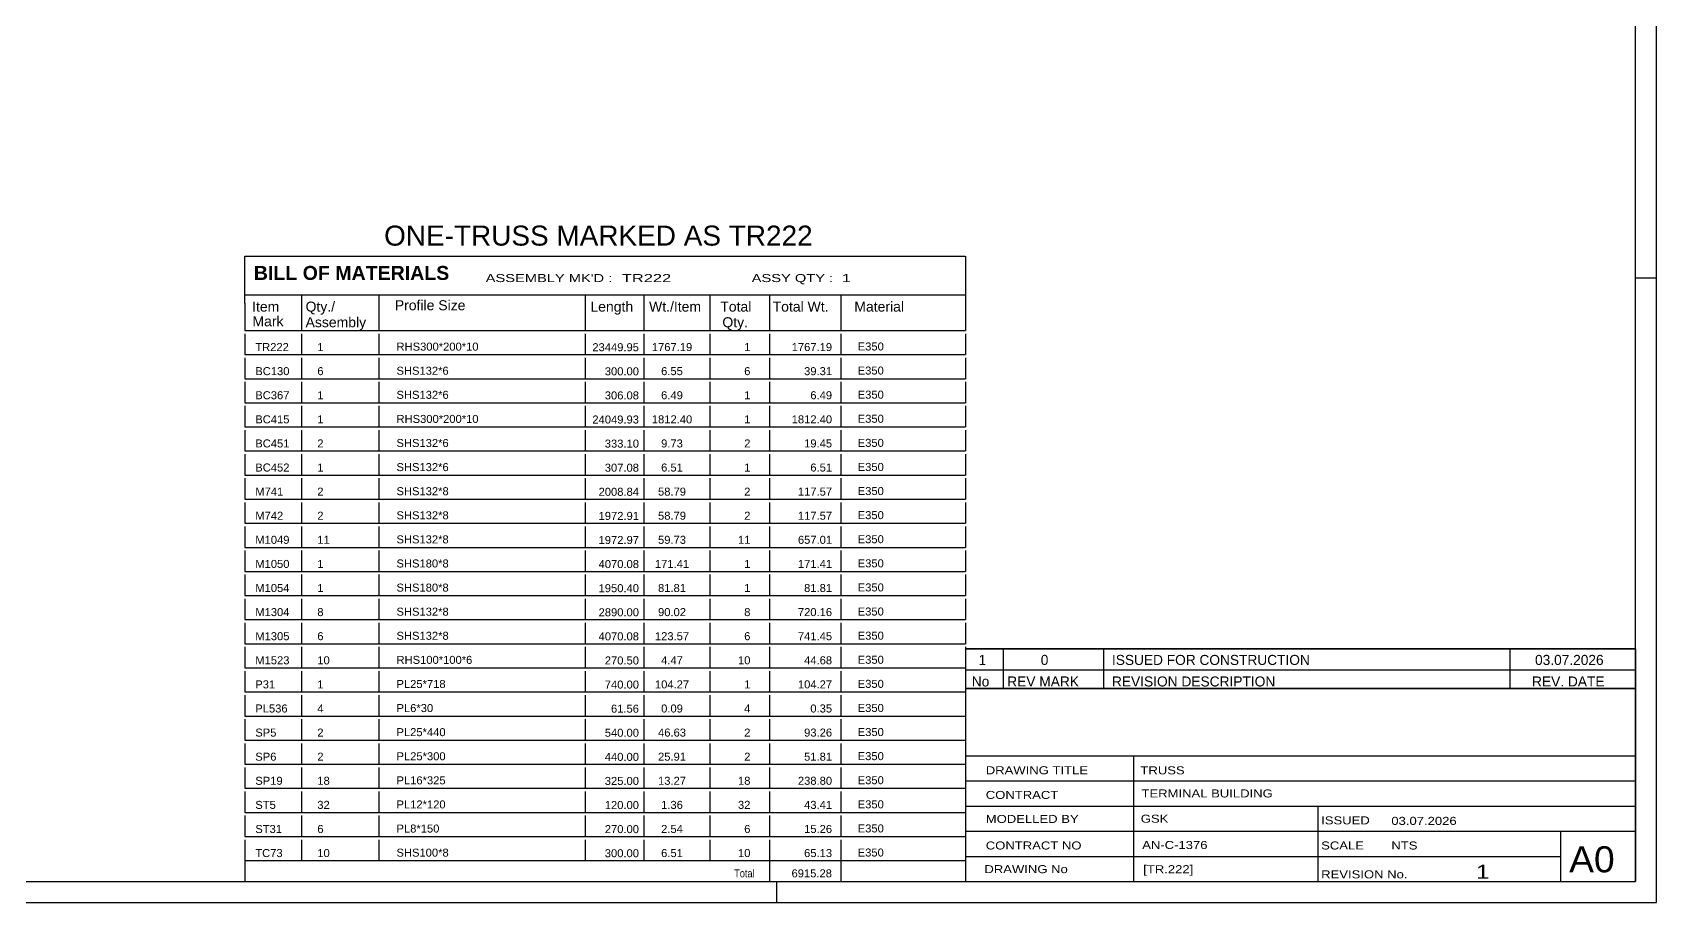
# Model space of a CAD drawing. Header units: millimetres. Extents: x -172 to 1017, y -617 to 224.
# Drawn here: x 629.1 to 1016.8, y -617.4 to -409.7 of the extents above; entities that cross this region are included whole.
import ezdxf

# ---------------------------------------------------------------- set-up
doc = ezdxf.new("R2010")
doc.units = ezdxf.units.MM
doc.styles.add('Arial', font='ARIAL.TTF', dxfattribs={"height": 0.2})
doc.styles.add('Arial Bold', font='ARIALBD.TTF', dxfattribs={"height": 0.2})
doc.styles.add('Arial Narrow', font='ARIALN.TTF', dxfattribs={"height": 0.2})

# ---------------------------------------------------------------- blocks, each defined once
blk = doc.blocks.new('Unknown-761545786-13045')
at = {"color": 2, "linetype": 'Continuous'}
blk.add_line((705.83, -463.1), (823.33, -463.1), dxfattribs=at)
at = {"color": 7, "style": 'Arial'}
blk.add_text('ONE-TRUSS MARKED AS TR222', height=4.7754, dxfattribs=at).set_placement((713.08, -460.6))
blk = doc.blocks.new('Unknown-761545786-1135')
at = {"color": 5, "linetype": 'Continuous'}
for p, q in [((1016.83, -617.35), (1016.83, 223.65)), ((1011.83, -612.35), (1011.83, 218.65)), ((1016.83, -468.35), (1011.83, -468.35)), ((-167.17, -612.35), (1011.83, -612.35)), ((806.83, -617.35), (806.83, -612.35)), ((-172.17, -617.35), (1016.83, -617.35))]:
    blk.add_line(p, q, dxfattribs=at)
blk = doc.blocks.new('Unknown-761545786-13042')
at = {"color": 7, "linetype": 'Continuous'}
for p, q in [((851.83, -556.8), (1011.83, -556.8)), ((1011.83, -556.8), (851.83, -556.8)), ((851.83, -556.8), (851.83, -561.8)), ((860.83, -556.8), (860.83, -561.8)), ((884.83, -556.8), (884.83, -561.8)), ((981.83, -556.8), (981.83, -561.8)), ((1011.83, -556.8), (1011.83, -561.8)), ((851.83, -561.8), (1011.83, -561.8)), ((851.83, -561.8), (851.83, -566.3)), ((851.83, -561.8), (1011.83, -561.8)), ((860.83, -561.8), (860.83, -566.3)), ((884.83, -561.8), (884.83, -566.3)), ((981.83, -561.8), (981.83, -566.3)), ((1011.83, -561.8), (1011.83, -566.3)), ((1011.83, -566.3), (851.83, -566.3))]:
    blk.add_line(p, q, dxfattribs=at)
at = {"color": 7, "linetype": 'Continuous', "style": 'Arial Narrow'}
for s, height, width, p in [('0', 2.39, 1.196471, (869.83, -560.66)), ('ISSUED FOR CONSTRUCTION', 2.3861, 1.196471, (886.83, -560.66)), ('03.07.2026', 2.386, 1.196471, (987.83, -560.66)), ('1', 2.39, 1.196471, (854.98, -560.66)), ('No', 2.386, 1.2, (853.37, -565.8)), ('REV MARK', 2.386, 1.2, (861.83, -565.8)), ('REVISION DESCRIPTION', 2.3861, 1.2, (886.83, -565.8)), ('REV. DATE', 2.386, 1.2, (987.11, -565.8))]:
    blk.add_text(s, height=height, dxfattribs=dict(at, width=width)).set_placement(p)
blk = doc.blocks.new('Unknown-761545786-13043')
at = {"color": 7, "linetype": 'Continuous'}
for p, q in [((851.83, -566.3), (851.83, -612.35)), ((851.83, -566.3), (1011.83, -566.3)), ((1011.83, -566.3), (1011.83, -612.35)), ((851.83, -582.35), (1011.83, -582.35)), ((891.97, -582.35), (891.97, -612.35)), ((851.83, -588.35), (1011.83, -588.35)), ((851.83, -594.35), (1011.83, -594.35)), ((935.97, -594.35), (935.97, -612.35)), ((851.83, -600.35), (1011.83, -600.35)), ((993.97, -612.35), (993.97, -600.35)), ((851.83, -606.35), (993.83, -606.35)), ((851.83, -612.35), (1011.83, -612.35))]:
    blk.add_line(p, q, dxfattribs=at)
at = {"color": 7, "style": 'Arial Narrow'}
for s, height, width, p in [('DRAWING TITLE', 1.9089, 1.425378, (856.71, -586.75)), ('TRUSS', 1.909, 1.425378, (893.63, -586.77)), ('CONTRACT', 1.909, 1.425378, (856.71, -592.64)), ('TERMINAL BUILDING', 1.9089, 1.425378, (893.88, -592.28)), ('MODELLED BY', 1.9089, 1.425378, (856.71, -598.37)), ('GSK', 1.909, 1.425378, (893.71, -598.31)), ('ISSUED', 1.909, 1.425378, (936.77, -598.71)), ('03.07.2026', 1.909, 1.425378, (953.52, -598.83)), ('CONTRACT NO', 1.9089, 1.425378, (856.71, -604.7)), ('AN-C-1376', 1.909, 1.425378, (894.05, -604.58)), ('SCALE', 1.909, 1.425378, (936.77, -604.7)), ('A0', 6.204, 1.25, (995.97, -610.15)), ('DRAWING No', 1.909, 1.425378, (856.38, -610.35)), ('[TR.222]', 1.909, 1.425378, (894.29, -610.36)), ('1', 3.34, 1.5, (973.74, -611.68)), ('REVISION No.', 1.9089, 1.425378, (936.77, -611.59))]:
    blk.add_text(s, height=height, dxfattribs=dict(at, width=width)).set_placement(p)
at = {"color": 7, "linetype": 'Continuous', "style": 'Arial Narrow', "width": 1.425378}
blk.add_text('NTS', height=1.909, dxfattribs=at).set_placement((953.53, -604.7))
blk = doc.blocks.new('Unknown-761545786-13044')
at = {"color": 7, "linetype": 'Continuous'}
for p, q in [((679.83, -463.1), (851.82, -463.1)), ((679.83, -474.35), (679.83, -463.1)), ((851.83, -463.1), (851.83, -474.35)), ((679.83, -472.35), (851.83, -472.35)), ((693.33, -472.35), (693.33, -480.85)), ((711.83, -472.35), (711.83, -480.85)), ((761.1, -472.35), (761.1, -480.85)), ((775.1, -472.35), (775.1, -480.85)), ((790.83, -472.35), (790.83, -480.85)), ((805.1, -472.35), (805.1, -480.85)), ((822.1, -472.35), (822.1, -480.85)), ((679.83, -474.35), (679.83, -479.35)), ((851.83, -474.35), (851.83, -480.85)), ((679.83, -479.35), (679.83, -480.85)), ((679.83, -480.85), (851.83, -480.85)), ((679.83, -481.62), (679.83, -486.6)), ((693.33, -481.62), (693.33, -486.6)), ((711.83, -481.62), (711.83, -486.6)), ((761.1, -481.62), (761.1, -486.6)), ((775.1, -481.62), (775.1, -486.6)), ((790.83, -481.62), (790.83, -486.6)), ((805.1, -481.62), (805.1, -486.6)), ((822.1, -481.62), (822.1, -486.6)), ((851.83, -481.62), (851.83, -486.6)), ((679.83, -486.6), (851.83, -486.6)), ((679.83, -487.37), (679.83, -492.35)), ((693.33, -487.37), (693.33, -492.35)), ((711.83, -487.37), (711.83, -492.35)), ((761.1, -487.37), (761.1, -492.35)), ((775.1, -487.37), (775.1, -492.35)), ((790.83, -487.37), (790.83, -492.35)), ((805.1, -487.37), (805.1, -492.35)), ((822.1, -487.37), (822.1, -492.35)), ((851.83, -487.37), (851.83, -492.35)), ((679.83, -492.35), (851.83, -492.35)), ((679.83, -493.12), (679.83, -498.1)), ((693.33, -493.12), (693.33, -498.1)), ((711.83, -493.12), (711.83, -498.1)), ((761.1, -493.12), (761.1, -498.1)), ((775.1, -493.12), (775.1, -498.1)), ((790.83, -493.12), (790.83, -498.1)), ((805.1, -493.12), (805.1, -498.1)), ((822.1, -493.12), (822.1, -498.1)), ((851.83, -493.12), (851.83, -498.1)), ((679.83, -498.1), (851.83, -498.1)), ((679.83, -498.87), (679.83, -503.85)), ((693.33, -498.87), (693.33, -503.85)), ((711.83, -498.87), (711.83, -503.85)), ((761.1, -498.87), (761.1, -503.85)), ((775.1, -498.87), (775.1, -503.85)), ((790.83, -498.87), (790.83, -503.85)), ((805.1, -498.87), (805.1, -503.85)), ((822.1, -498.87), (822.1, -503.85)), ((851.83, -498.87), (851.83, -503.85)), ((679.83, -503.85), (851.83, -503.85)), ((679.83, -504.62), (679.83, -509.6)), ((693.33, -504.62), (693.33, -509.6)), ((711.83, -504.62), (711.83, -509.6)), ((761.1, -504.62), (761.1, -509.6)), ((775.1, -504.62), (775.1, -509.6)), ((790.83, -504.62), (790.83, -509.6)), ((805.1, -504.62), (805.1, -509.6)), ((822.1, -504.62), (822.1, -509.6)), ((851.83, -504.62), (851.83, -509.6)), ((679.83, -509.6), (851.83, -509.6)), ((679.83, -510.37), (679.83, -515.35)), ((693.33, -510.37), (693.33, -515.35)), ((711.83, -510.37), (711.83, -515.35)), ((761.1, -510.37), (761.1, -515.35)), ((775.1, -510.37), (775.1, -515.35)), ((790.83, -510.37), (790.83, -515.35)), ((805.1, -510.37), (805.1, -515.35)), ((822.1, -510.37), (822.1, -515.35)), ((851.83, -510.37), (851.83, -515.35)), ((679.83, -515.35), (851.83, -515.35)), ((679.83, -516.12), (679.83, -521.1)), ((693.33, -516.12), (693.33, -521.1)), ((711.83, -516.12), (711.83, -521.1)), ((761.1, -516.12), (761.1, -521.1)), ((775.1, -516.12), (775.1, -521.1)), ((790.83, -516.12), (790.83, -521.1)), ((805.1, -516.12), (805.1, -521.1)), ((822.1, -516.12), (822.1, -521.1)), ((851.83, -516.12), (851.83, -521.1)), ((679.83, -521.1), (851.83, -521.1)), ((679.83, -521.87), (679.83, -526.85)), ((693.33, -521.87), (693.33, -526.85)), ((711.83, -521.87), (711.83, -526.85)), ((761.1, -521.87), (761.1, -526.85)), ((775.1, -521.87), (775.1, -526.85)), ((790.83, -521.87), (790.83, -526.85)), ((805.1, -521.87), (805.1, -526.85)), ((822.1, -521.87), (822.1, -526.85)), ((851.83, -521.87), (851.83, -526.85)), ((679.83, -526.85), (851.83, -526.85)), ((679.83, -527.62), (679.83, -532.6)), ((693.33, -527.62), (693.33, -532.6)), ((711.83, -527.62), (711.83, -532.6)), ((761.1, -527.62), (761.1, -532.6)), ((775.1, -527.62), (775.1, -532.6)), ((790.83, -527.62), (790.83, -532.6)), ((805.1, -527.62), (805.1, -532.6)), ((822.1, -527.62), (822.1, -532.6)), ((851.83, -527.62), (851.83, -532.6)), ((679.83, -532.6), (851.83, -532.6)), ((679.83, -533.37), (679.83, -538.35)), ((693.33, -533.37), (693.33, -538.35)), ((711.83, -533.37), (711.83, -538.35)), ((761.1, -533.37), (761.1, -538.35)), ((775.1, -533.37), (775.1, -538.35)), ((790.83, -533.37), (790.83, -538.35)), ((805.1, -533.37), (805.1, -538.35)), ((822.1, -533.37), (822.1, -538.35)), ((851.83, -533.37), (851.83, -538.35)), ((679.83, -538.35), (851.83, -538.35)), ((679.83, -539.12), (679.83, -544.1)), ((693.33, -539.12), (693.33, -544.1)), ((711.83, -539.12), (711.83, -544.1)), ((761.1, -539.12), (761.1, -544.1)), ((775.1, -539.12), (775.1, -544.1)), ((790.83, -539.12), (790.83, -544.1)), ((805.1, -539.12), (805.1, -544.1)), ((822.1, -539.12), (822.1, -544.1)), ((851.83, -539.12), (851.83, -544.1)), ((679.83, -544.1), (851.83, -544.1)), ((679.83, -544.87), (679.83, -549.85)), ((693.33, -544.87), (693.33, -549.85)), ((711.83, -544.87), (711.83, -549.85)), ((761.1, -544.87), (761.1, -549.85)), ((775.1, -544.87), (775.1, -549.85)), ((790.83, -544.87), (790.83, -549.85)), ((805.1, -544.87), (805.1, -549.85)), ((822.1, -544.87), (822.1, -549.85)), ((851.83, -544.87), (851.83, -549.85)), ((679.83, -549.85), (851.83, -549.85)), ((679.83, -550.63), (679.83, -555.6)), ((693.33, -550.63), (693.33, -555.6)), ((711.83, -550.63), (711.83, -555.6)), ((761.1, -550.63), (761.1, -555.6)), ((775.1, -550.63), (775.1, -555.6)), ((790.83, -550.63), (790.83, -555.6)), ((805.1, -550.63), (805.1, -555.6)), ((822.1, -550.63), (822.1, -555.6)), ((851.83, -550.63), (851.83, -555.6)), ((679.83, -555.6), (851.83, -555.6)), ((679.83, -556.38), (679.83, -561.35)), ((693.33, -556.38), (693.33, -561.35)), ((711.83, -556.38), (711.83, -561.35)), ((761.1, -556.38), (761.1, -561.35)), ((775.1, -556.38), (775.1, -561.35)), ((790.83, -556.38), (790.83, -561.35)), ((805.1, -556.38), (805.1, -561.35)), ((822.1, -556.38), (822.1, -561.35)), ((851.83, -556.38), (851.83, -561.35)), ((679.83, -561.35), (851.83, -561.35)), ((679.83, -562.13), (679.83, -567.1)), ((693.33, -562.13), (693.33, -567.1)), ((711.83, -562.13), (711.83, -567.1)), ((761.1, -562.13), (761.1, -567.1)), ((775.1, -562.13), (775.1, -567.1)), ((790.83, -562.13), (790.83, -567.1)), ((805.1, -562.13), (805.1, -567.1)), ((822.1, -562.13), (822.1, -567.1)), ((851.83, -562.13), (851.83, -567.1)), ((679.83, -567.1), (851.83, -567.1)), ((679.83, -567.88), (679.83, -572.85)), ((693.33, -567.88), (693.33, -572.85)), ((711.83, -567.88), (711.83, -572.85)), ((761.1, -567.88), (761.1, -572.85)), ((775.1, -567.88), (775.1, -572.85)), ((790.83, -567.88), (790.83, -572.85)), ((805.1, -567.88), (805.1, -572.85)), ((822.1, -567.88), (822.1, -572.85)), ((851.83, -567.88), (851.83, -572.85)), ((679.83, -572.85), (851.83, -572.85)), ((679.83, -573.63), (679.83, -578.6)), ((693.33, -573.63), (693.33, -578.6)), ((711.83, -573.63), (711.83, -578.6)), ((761.1, -573.63), (761.1, -578.6)), ((775.1, -573.63), (775.1, -578.6)), ((790.83, -573.63), (790.83, -578.6)), ((805.1, -573.63), (805.1, -578.6)), ((822.1, -573.63), (822.1, -578.6)), ((851.83, -573.63), (851.83, -578.6)), ((679.83, -578.6), (851.83, -578.6)), ((679.83, -579.38), (679.83, -584.35)), ((693.33, -579.38), (693.33, -584.35)), ((711.83, -579.38), (711.83, -584.35)), ((761.1, -579.38), (761.1, -584.35)), ((775.1, -579.38), (775.1, -584.35)), ((790.83, -579.38), (790.83, -584.35)), ((805.1, -579.38), (805.1, -584.35)), ((822.1, -579.38), (822.1, -584.35)), ((851.83, -579.38), (851.83, -584.35)), ((679.83, -584.35), (851.83, -584.35)), ((679.83, -585.13), (679.83, -590.1)), ((693.33, -585.13), (693.33, -590.1)), ((711.83, -585.13), (711.83, -590.1)), ((761.1, -585.13), (761.1, -590.1)), ((775.1, -585.13), (775.1, -590.1)), ((790.83, -585.13), (790.83, -590.1)), ((805.1, -585.13), (805.1, -590.1)), ((822.1, -585.13), (822.1, -590.1)), ((851.83, -585.13), (851.83, -590.1)), ((679.83, -590.1), (851.83, -590.1)), ((679.83, -590.88), (679.83, -595.85)), ((693.33, -590.88), (693.33, -595.85)), ((711.83, -590.88), (711.83, -595.85)), ((761.1, -590.88), (761.1, -595.85)), ((775.1, -590.88), (775.1, -595.85)), ((790.83, -590.88), (790.83, -595.85)), ((805.1, -590.88), (805.1, -595.85)), ((822.1, -590.88), (822.1, -595.85)), ((851.83, -590.88), (851.83, -595.85)), ((679.83, -595.85), (851.83, -595.85)), ((679.83, -596.63), (679.83, -601.6)), ((693.33, -596.63), (693.33, -601.6)), ((711.83, -596.63), (711.83, -601.6)), ((761.1, -596.63), (761.1, -601.6)), ((775.1, -596.63), (775.1, -601.6)), ((790.83, -596.63), (790.83, -601.6)), ((805.1, -596.63), (805.1, -601.6)), ((822.1, -596.63), (822.1, -601.6)), ((851.83, -596.63), (851.83, -601.6)), ((679.83, -601.6), (851.83, -601.6)), ((679.83, -602.38), (679.83, -607.35)), ((693.33, -602.38), (693.33, -607.35)), ((711.83, -602.38), (711.83, -607.35)), ((761.1, -602.38), (761.1, -607.35)), ((775.1, -602.38), (775.1, -607.35)), ((790.83, -602.38), (790.83, -607.35)), ((805.1, -602.38), (805.1, -607.35)), ((822.1, -602.38), (822.1, -607.35)), ((851.83, -602.38), (851.83, -607.35)), ((679.83, -607.35), (851.83, -607.35)), ((679.83, -607.35), (851.83, -607.35)), ((679.83, -607.35), (679.83, -612.35)), ((805.1, -607.35), (805.1, -612.35)), ((822.1, -607.35), (822.1, -612.35)), ((851.83, -607.35), (851.83, -612.35)), ((679.83, -612.35), (851.83, -612.35))]:
    blk.add_line(p, q, dxfattribs=at)
at = {"color": 7}
for s, height, style, p in [('BILL OF MATERIALS', 3.3405, 'Arial Bold', (681.98, -468.79)), ('Profile Size', 2.3877, 'Arial', (715.64, -476.02)), ('Mark', 2.388, 'Arial', (681.66, -479.85))]:
    blk.add_text(s, height=height, dxfattribs=dict(at, style=style)).set_placement(p)
at = {"color": 7, "linetype": 'Continuous', "style": 'Arial Narrow'}
for s, height, width, p in [("ASSEMBLY MK'D :", 1.9089, 1.6, (737.33, -469.3)), ('TR222', 1.909, 1.794707, (769.83, -469.3)), ('ASSY QTY :', 1.909, 1.6, (800.83, -469.3)), ('1', 1.91, 1.794707, (822.33, -469.3))]:
    blk.add_text(s, height=height, dxfattribs=dict(at, width=width)).set_placement(p)
at = {"color": 7, "linetype": 'Continuous'}
for s, height, style, p in [('Item', 2.388, 'Arial', (681.57, -476.35)), ('Qty./', 2.388, 'Arial', (694.33, -476.35)), ('Length', 2.388, 'Arial', (762.33, -476.35)), ('Wt./Item', 2.388, 'Arial', (776.33, -476.35)), ('Total', 2.388, 'Arial', (793.33, -476.35)), ('Total Wt.', 2.388, 'Arial', (805.83, -476.35)), ('Material', 2.388, 'Arial', (825.33, -476.35)), ('Assembly', 2.388, 'Arial', (694.33, -480.08)), ('Qty.', 2.388, 'Arial', (793.83, -480.08)), ('TR222', 1.91, 'Arial', (682.33, -485.76)), ('1', 1.91, 'Arial', (697.14, -485.76)), ('RHS300*200*10', 1.9102, 'Arial', (716.04, -485.66)), ('23449.95', 1.91, 'Arial', (762.79, -485.8)), ('1767.19', 1.91, 'Arial', (776.99, -485.76)), ('1', 1.91, 'Arial', (799.04, -485.76)), ('1767.19', 1.91, 'Arial', (810.38, -485.76)), ('E350', 1.91, 'Arial', (826.14, -485.62)), ('BC130', 1.91, 'Arial', (682.33, -491.51)), ('6', 1.91, 'Arial', (697.14, -491.51)), ('SHS132*6', 1.91, 'Arial', (716.04, -491.41)), ('300.00', 1.91, 'Arial', (765.76, -491.55)), ('6.55', 1.91, 'Arial', (779.21, -491.51)), ('6', 1.91, 'Arial', (799.04, -491.51)), ('39.31', 1.91, 'Arial', (813.34, -491.51)), ('E350', 1.91, 'Arial', (826.14, -491.37)), ('BC367', 1.91, 'Arial', (682.33, -497.26)), ('1', 1.91, 'Arial', (697.14, -497.26)), ('SHS132*6', 1.91, 'Arial', (716.04, -497.16)), ('306.08', 1.91, 'Arial', (765.76, -497.3)), ('6.49', 1.91, 'Arial', (779.21, -497.26)), ('1', 1.91, 'Arial', (799.04, -497.26)), ('6.49', 1.91, 'Arial', (814.83, -497.26)), ('E350', 1.91, 'Arial', (826.14, -497.12)), ('BC415', 1.91, 'Arial', (682.33, -503.01)), ('1', 1.91, 'Arial', (697.14, -503.01)), ('RHS300*200*10', 1.9102, 'Arial', (716.04, -502.91)), ('24049.93', 1.91, 'Arial', (762.79, -503.05)), ('1812.40', 1.91, 'Arial', (776.99, -503.01)), ('1', 1.91, 'Arial', (799.04, -503.01)), ('1812.40', 1.91, 'Arial', (810.38, -503.01)), ('E350', 1.91, 'Arial', (826.14, -502.87)), ('BC451', 1.91, 'Arial', (682.33, -508.76)), ('2', 1.91, 'Arial', (697.14, -508.76)), ('SHS132*6', 1.91, 'Arial', (716.04, -508.66)), ('333.10', 1.91, 'Arial', (765.76, -508.8)), ('9.73', 1.91, 'Arial', (779.21, -508.76)), ('2', 1.91, 'Arial', (799.04, -508.76)), ('19.45', 1.91, 'Arial', (813.34, -508.76)), ('E350', 1.91, 'Arial', (826.14, -508.62)), ('BC452', 1.91, 'Arial', (682.33, -514.51)), ('1', 1.91, 'Arial', (697.14, -514.51)), ('SHS132*6', 1.91, 'Arial', (716.04, -514.41)), ('307.08', 1.91, 'Arial', (765.76, -514.55)), ('6.51', 1.91, 'Arial', (779.21, -514.51)), ('1', 1.91, 'Arial', (799.04, -514.51)), ('6.51', 1.91, 'Arial', (814.83, -514.51)), ('E350', 1.91, 'Arial', (826.14, -514.37)), ('M741', 1.91, 'Arial', (682.33, -520.26)), ('2', 1.91, 'Arial', (697.14, -520.26)), ('SHS132*8', 1.91, 'Arial', (716.04, -520.16)), ('2008.84', 1.91, 'Arial', (764.28, -520.3)), ('58.79', 1.91, 'Arial', (778.47, -520.26)), ('2', 1.91, 'Arial', (799.04, -520.26)), ('117.57', 1.91, 'Arial', (811.86, -520.26)), ('E350', 1.91, 'Arial', (826.14, -520.12)), ('M742', 1.91, 'Arial', (682.33, -526.01)), ('2', 1.91, 'Arial', (697.14, -526.01)), ('SHS132*8', 1.91, 'Arial', (716.04, -525.91)), ('1972.91', 1.91, 'Arial', (764.28, -526.05)), ('58.79', 1.91, 'Arial', (778.47, -526.01)), ('2', 1.91, 'Arial', (799.04, -526.01)), ('117.57', 1.91, 'Arial', (811.86, -526.01)), ('E350', 1.91, 'Arial', (826.14, -525.87)), ('M1049', 1.91, 'Arial', (682.33, -531.76)), ('11', 1.91, 'Arial', (697.14, -531.76)), ('SHS132*8', 1.91, 'Arial', (716.04, -531.66)), ('1972.97', 1.91, 'Arial', (764.28, -531.8)), ('59.73', 1.91, 'Arial', (778.47, -531.76)), ('11', 1.91, 'Arial', (797.56, -531.76)), ('657.01', 1.91, 'Arial', (811.86, -531.76)), ('E350', 1.91, 'Arial', (826.14, -531.62)), ('M1050', 1.91, 'Arial', (682.33, -537.51)), ('1', 1.91, 'Arial', (697.14, -537.51)), ('SHS180*8', 1.91, 'Arial', (716.04, -537.41)), ('4070.08', 1.91, 'Arial', (764.28, -537.55)), ('171.41', 1.91, 'Arial', (777.73, -537.51)), ('1', 1.91, 'Arial', (799.04, -537.51)), ('171.41', 1.91, 'Arial', (811.86, -537.51)), ('E350', 1.91, 'Arial', (826.14, -537.37)), ('M1054', 1.91, 'Arial', (682.33, -543.26)), ('1', 1.91, 'Arial', (697.14, -543.26)), ('SHS180*8', 1.91, 'Arial', (716.04, -543.16)), ('1950.40', 1.91, 'Arial', (764.28, -543.3)), ('81.81', 1.91, 'Arial', (778.47, -543.26)), ('1', 1.91, 'Arial', (799.04, -543.26)), ('81.81', 1.91, 'Arial', (813.34, -543.26)), ('E350', 1.91, 'Arial', (826.14, -543.12)), ('M1304', 1.91, 'Arial', (682.33, -549.01)), ('8', 1.91, 'Arial', (697.14, -549.01)), ('SHS132*8', 1.91, 'Arial', (716.04, -548.91)), ('2890.00', 1.91, 'Arial', (764.28, -549.05)), ('90.02', 1.91, 'Arial', (778.47, -549.01)), ('8', 1.91, 'Arial', (799.04, -549.01)), ('720.16', 1.91, 'Arial', (811.86, -549.01)), ('E350', 1.91, 'Arial', (826.14, -548.87)), ('M1305', 1.91, 'Arial', (682.33, -554.76)), ('6', 1.91, 'Arial', (697.14, -554.76)), ('SHS132*8', 1.91, 'Arial', (716.04, -554.66)), ('4070.08', 1.91, 'Arial', (764.28, -554.8)), ('123.57', 1.91, 'Arial', (777.73, -554.76)), ('6', 1.91, 'Arial', (799.04, -554.76)), ('741.45', 1.91, 'Arial', (811.86, -554.76)), ('E350', 1.91, 'Arial', (826.14, -554.63)), ('M1523', 1.91, 'Arial', (682.33, -560.51)), ('10', 1.91, 'Arial', (697.14, -560.51)), ('RHS100*100*6', 1.9102, 'Arial', (716.04, -560.41)), ('270.50', 1.91, 'Arial', (765.76, -560.55)), ('4.47', 1.91, 'Arial', (779.21, -560.51)), ('10', 1.91, 'Arial', (797.56, -560.51)), ('44.68', 1.91, 'Arial', (813.34, -560.51)), ('E350', 1.91, 'Arial', (826.14, -560.38)), ('P31', 1.91, 'Arial', (682.33, -566.26)), ('1', 1.91, 'Arial', (697.14, -566.26)), ('PL25*718', 1.91, 'Arial', (716.04, -566.16)), ('740.00', 1.91, 'Arial', (765.76, -566.3)), ('104.27', 1.91, 'Arial', (777.73, -566.26)), ('1', 1.91, 'Arial', (799.04, -566.26)), ('104.27', 1.91, 'Arial', (811.86, -566.26)), ('E350', 1.91, 'Arial', (826.14, -566.13)), ('PL536', 1.91, 'Arial', (682.33, -572.01)), ('4', 1.91, 'Arial', (697.14, -572.01)), ('PL6*30', 1.91, 'Arial', (716.04, -571.91)), ('61.56', 1.91, 'Arial', (767.24, -572.05)), ('0.09', 1.91, 'Arial', (779.21, -572.01)), ('4', 1.91, 'Arial', (799.04, -572.01)), ('0.35', 1.91, 'Arial', (814.83, -572.01)), ('E350', 1.91, 'Arial', (826.14, -571.88)), ('SP5', 1.91, 'Arial', (682.33, -577.76)), ('2', 1.91, 'Arial', (697.14, -577.76)), ('PL25*440', 1.91, 'Arial', (716.04, -577.66)), ('540.00', 1.91, 'Arial', (765.76, -577.8)), ('46.63', 1.91, 'Arial', (778.47, -577.76)), ('2', 1.91, 'Arial', (799.04, -577.76)), ('93.26', 1.91, 'Arial', (813.34, -577.76)), ('E350', 1.91, 'Arial', (826.14, -577.63)), ('PL25*300', 1.91, 'Arial', (716.04, -583.41)), ('E350', 1.91, 'Arial', (826.14, -583.38)), ('SP6', 1.91, 'Arial', (682.33, -583.51)), ('2', 1.91, 'Arial', (697.14, -583.51)), ('440.00', 1.91, 'Arial', (765.76, -583.55)), ('25.91', 1.91, 'Arial', (778.47, -583.51)), ('2', 1.91, 'Arial', (799.04, -583.51)), ('51.81', 1.91, 'Arial', (813.34, -583.51)), ('SP19', 1.91, 'Arial', (682.33, -589.26)), ('18', 1.91, 'Arial', (697.14, -589.26)), ('PL16*325', 1.91, 'Arial', (716.04, -589.16)), ('325.00', 1.91, 'Arial', (765.76, -589.3)), ('13.27', 1.91, 'Arial', (778.47, -589.26)), ('18', 1.91, 'Arial', (797.56, -589.26)), ('238.80', 1.91, 'Arial', (811.86, -589.26)), ('E350', 1.91, 'Arial', (826.14, -589.13)), ('ST5', 1.91, 'Arial', (682.33, -595.01)), ('32', 1.91, 'Arial', (697.14, -595.01)), ('PL12*120', 1.91, 'Arial', (716.04, -594.91)), ('120.00', 1.91, 'Arial', (765.76, -595.05)), ('1.36', 1.91, 'Arial', (779.21, -595.01)), ('32', 1.91, 'Arial', (797.56, -595.01)), ('43.41', 1.91, 'Arial', (813.34, -595.01)), ('E350', 1.91, 'Arial', (826.14, -594.88)), ('ST31', 1.91, 'Arial', (682.33, -600.76)), ('6', 1.91, 'Arial', (697.14, -600.76)), ('PL8*150', 1.91, 'Arial', (716.04, -600.66)), ('270.00', 1.91, 'Arial', (765.76, -600.8)), ('2.54', 1.91, 'Arial', (779.21, -600.76)), ('6', 1.91, 'Arial', (799.04, -600.76)), ('15.26', 1.91, 'Arial', (813.34, -600.76)), ('E350', 1.91, 'Arial', (826.14, -600.63)), ('TC73', 1.91, 'Arial', (682.33, -606.51)), ('10', 1.91, 'Arial', (697.14, -606.51)), ('SHS100*8', 1.91, 'Arial', (716.04, -606.41)), ('300.00', 1.91, 'Arial', (765.76, -606.55)), ('6.51', 1.91, 'Arial', (779.21, -606.51)), ('10', 1.91, 'Arial', (797.56, -606.51)), ('65.13', 1.91, 'Arial', (813.34, -606.51)), ('E350', 1.91, 'Arial', (826.14, -606.38)), ('Total', 1.909, 'Arial Narrow', (796.66, -611.35)), ('6915.28', 1.91, 'Arial', (810.34, -611.35))]:
    blk.add_text(s, height=height, dxfattribs=dict(at, style=style)).set_placement(p)

msp = doc.modelspace()

# ---------------------------------------------------------------- block references
for name in ['Unknown-761545786-1135', 'Unknown-761545786-13045', 'Unknown-761545786-13044', 'Unknown-761545786-13042', 'Unknown-761545786-13043']:
    msp.add_blockref(name, (0, 0))

doc.saveas('drawing.dxf')
